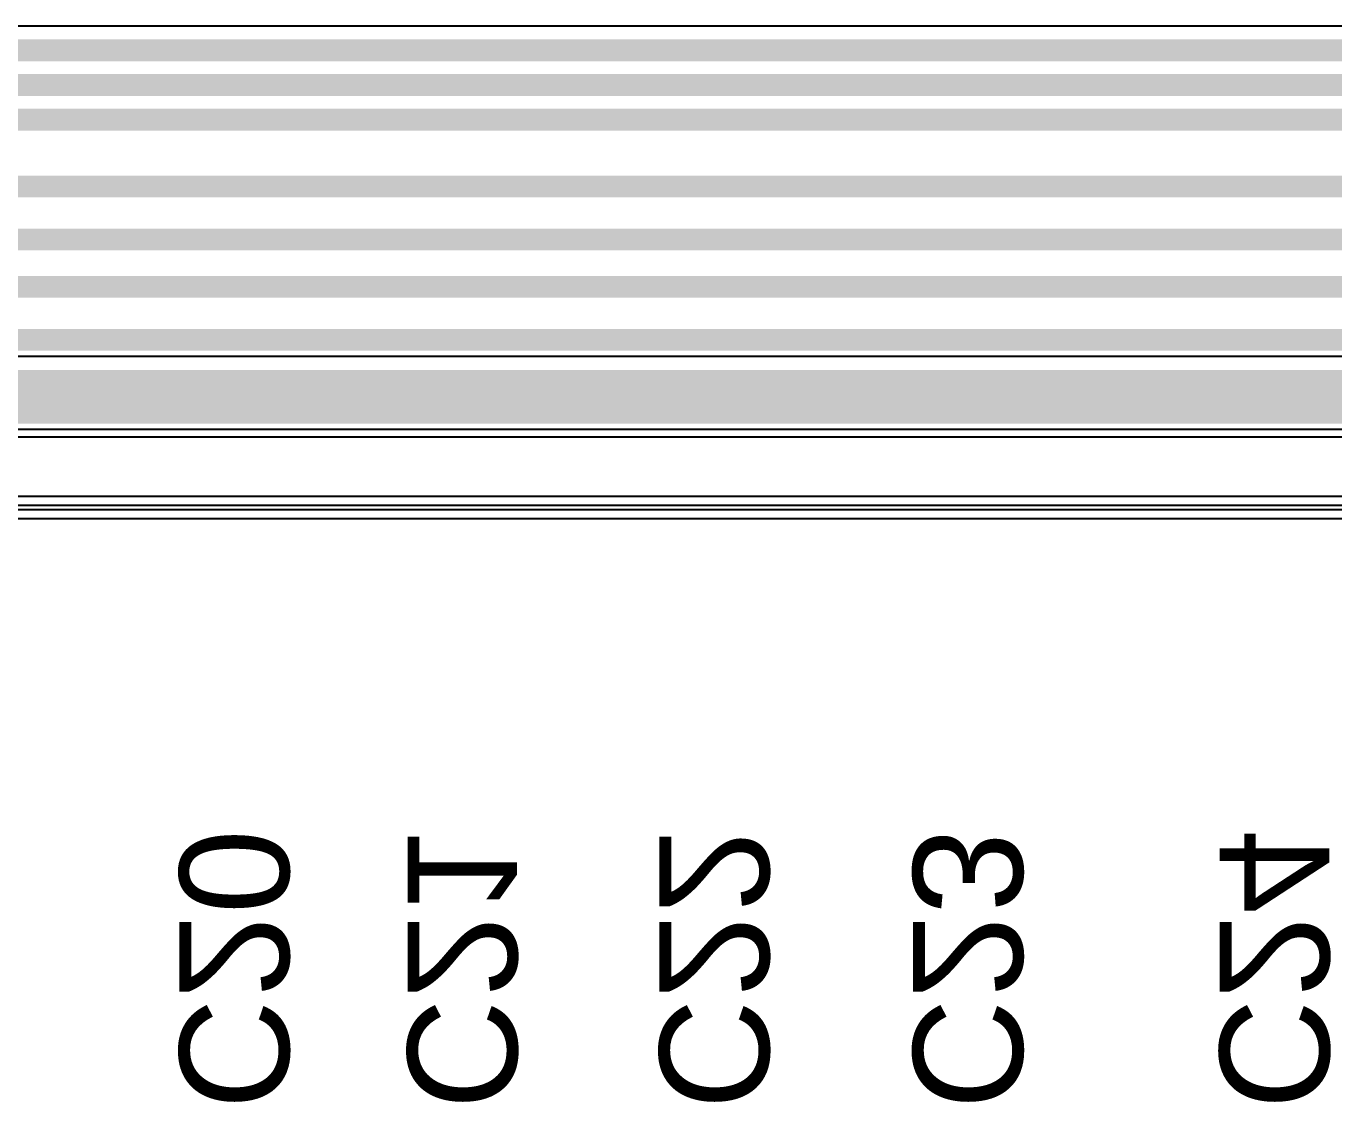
# Model space of a CAD drawing. Header units: inches. Extents: x -11 to 1110, y -7 to 455.
# Drawn here: x 634.09 to 652.29, y 33.46 to 48.44 of the extents above; entities that cross this region are included whole.
import ezdxf

# ---------------------------------------------------------------- set-up
doc = ezdxf.new("R2010")
doc.units = ezdxf.units.IN
for name, color, linetype in [('Bottom Layer', 5, 'Continuous'), ('Bottom Overlay', 54, 'Continuous'), ('Top Layer', 1, 'Continuous')]:
    doc.layers.add(name, color=color, linetype=linetype)
doc.styles.add('Arial', font='', dxfattribs={"height": 0.2})
doc.styles.get('Arial').set_extended_font_data('Arial')

msp = doc.modelspace()

# ---------------------------------------------------------------- linework, layer by layer
at = {"layer": 'Bottom Layer'}
for p, q in [((671.754, 43.837), (572.922, 43.837)), ((573.132, 42.827), (671.545, 42.827)), ((670.382, 41.888), (623.57, 41.888)), ((623.57, 41.707), (670.382, 41.707))]:
    msp.add_line(p, q, dxfattribs=at)
msp.add_lwpolyline([(572.922, 43.332, 0.635, 0.635, 0), (671.754, 43.332, 0.635, 0.635, 0)], format="xyseb", dxfattribs=at)
at = {"layer": 'Top Layer'}
for p, q in [((681.668, 48.436), (180.393, 48.436)), ((181.924, 42.718), (670.469, 42.718)), ((670.382, 41.761), (623.57, 41.761)), ((623.57, 41.58), (670.382, 41.58))]:
    msp.add_line(p, q, dxfattribs=at)
for points in [[(180.393, 48.1, 0.305, 0.305, 0), (681.668, 48.1, 0.305, 0.305, 0)], [(180.736, 47.617, 0.305, 0.305, 0), (681.058, 47.617, 0.305, 0.305, 0)], [(190.593, 47.134, 0.305, 0.305, 0), (671.584, 47.134, 0.305, 0.305, 0)], [(193.7, 46.203, 0.305, 0.305, 0), (671.449, 46.203, 0.305, 0.305, 0)], [(190.195, 45.466, 0.305, 0.305, 0), (671.119, 45.466, 0.305, 0.305, 0)], [(193.7, 44.806, 0.305, 0.305, 0), (670.789, 44.806, 0.305, 0.305, 0)], [(183.794, 44.069, 0.305, 0.305, 0), (670.535, 44.069, 0.305, 0.305, 0)], [(181.585, 43.055, 0.305, 0.305, 0), (670.609, 43.055, 0.305, 0.305, 0)]]:
    msp.add_lwpolyline(points, format="xyseb", dxfattribs=at)

# ---------------------------------------------------------------- texts
at = {"layer": 'Bottom Overlay', "style": 'Arial', "text_generation_flag": 2}
for s, p in [('C20', (636.219, 33.351)), ('C21', (639.394, 33.351)), ('C22', (642.9, 33.351)), ('C23', (646.43, 33.351)), ('C24', (650.697, 33.351))]:
    msp.add_text(s, height=1.524, rotation=270, dxfattribs=at).set_placement(p)

doc.saveas('drawing.dxf')
